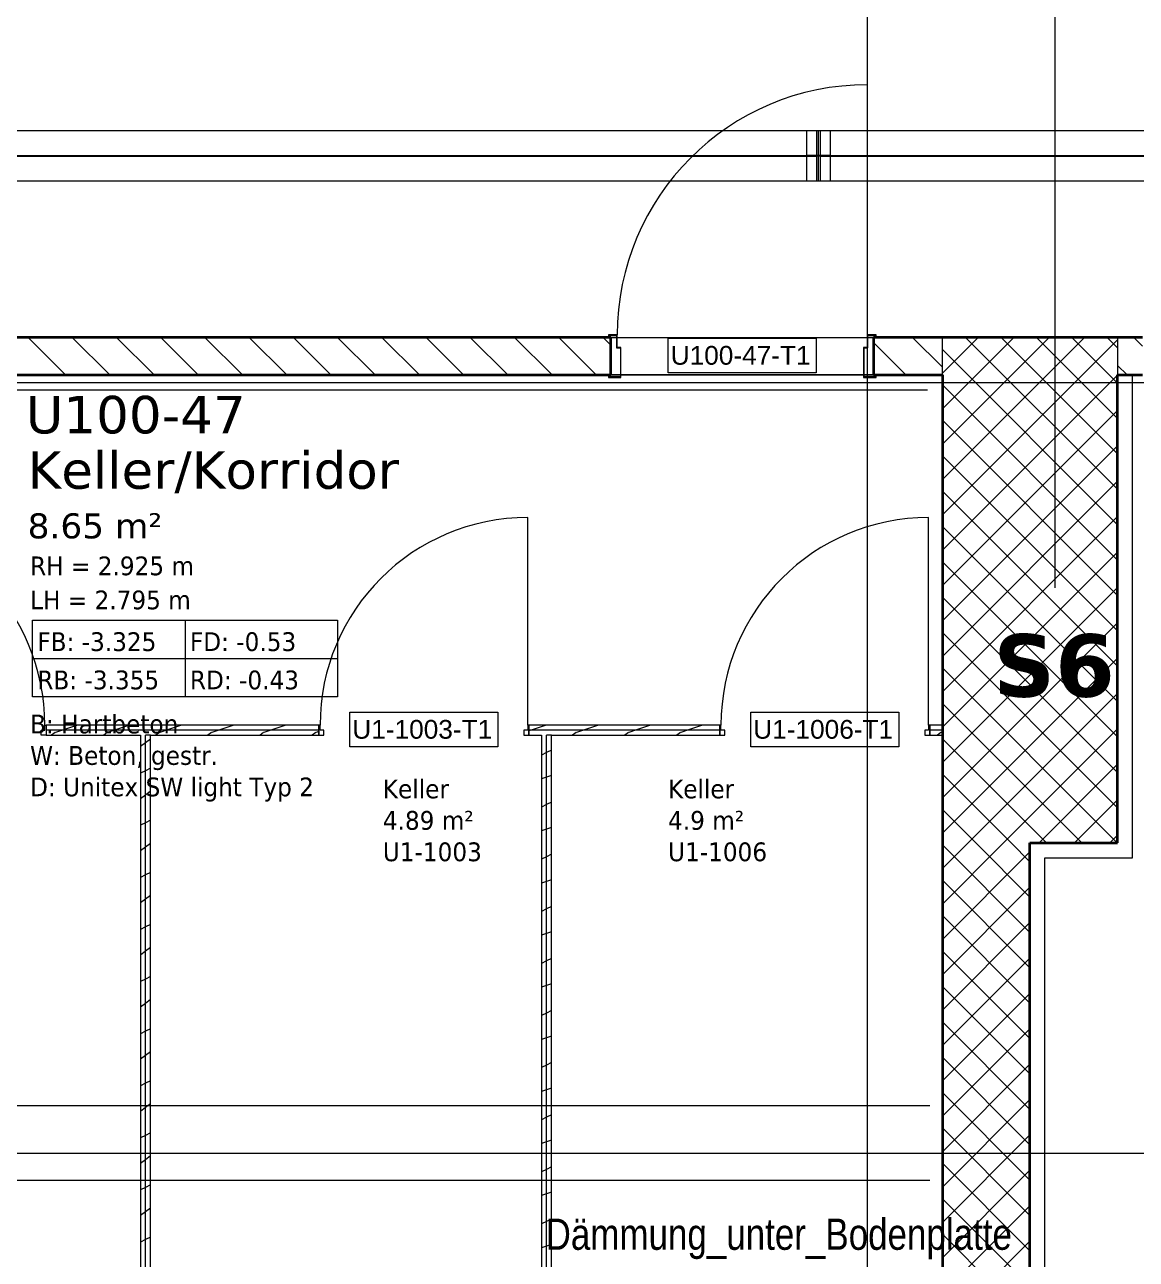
# Model space of a CAD drawing. Extents: x -982 to 937, y -179 to 616.
# Drawn here: x -423.6 to -334.8, y 152.3 to 251 of the extents above; entities that cross this region are included whole.
import ezdxf
from ezdxf.lldxf.tags import DXFTag

# ---------------------------------------------------------------- set-up
doc = ezdxf.new("R2010")
doc.units = 0
doc.layers.get('0').update_dxf_attribs({"lineweight": 13})
for name, color, linetype, lineweight in [('A-AREA-____-IDEN', 7, 'Continuous', 5), ('A-DETL-____-HDLN', 7, '_Verdeckte Linien_', 9), ('A-DETL-____-IDEN', 7, 'Continuous', 5), ('A-DOOR-____-IDEN', 7, 'Continuous', 5), ('A-DOOR-____-OTLN', 7, 'Continuous', 9), ('A-DOOR-FRAM-MCUT', 7, 'Continuous', 9), ('A-DOOR-OPNG-OTLN', 7, 'Continuous', 9), ('A-FLOR-____-OTLN', 7, 'Continuous', 9), ('A-FLOR-____-OVHD', 7, 'Strichpunkt - Fein', 9), ('A-WALL-____-MCUT', 7, 'Continuous', 35), ('A-WALL-____-PATT', 7, 'Continuous', 35), ('A-WALL-FNSH-MCUT', 7, 'Continuous', 35), ('S-GRID-____-OTLN', 7, 'Continuous', 5)]:
    doc.layers.add(name, color=color, linetype=linetype, lineweight=lineweight)
for name, color, linetype, lineweight, true_color in [('A-DETL-____-OTLN', 5, 'Continuous', 9, 0x0000ff), ('EL01_WAN_Röhre Boden', 7, 'Continuous', 13, 0xff6666), ('S-GRID-____-IDEN', 7, 'Continuous', 9, 0x5555aa)]:
    doc.layers.add(name, color=color, linetype=linetype, lineweight=lineweight, true_color=true_color)
doc.styles.get("Standard").update_dxf_attribs({"font": 'arial.ttf'})
tags = doc.linetypes.add('_Rasterlinie_', pattern=[0.375, 0.2, -0.05, 0.075, -0.05]).pattern_tags.tags
tags[10:11] = [DXFTag(74, 4), DXFTag(75, 0), DXFTag(340, '0'), DXFTag(46, 1.0), DXFTag(50, 0.0), DXFTag(44, 0.0), DXFTag(45, 0.0)]
tags[8:9] = [DXFTag(74, 4), DXFTag(75, 0), DXFTag(340, '0'), DXFTag(46, 1.0), DXFTag(50, 0.0), DXFTag(44, 0.0), DXFTag(45, 0.0)]
tags[6:7] = [DXFTag(74, 4), DXFTag(75, 0), DXFTag(340, '0'), DXFTag(46, 1.0), DXFTag(50, 0.0), DXFTag(44, 0.0), DXFTag(45, 0.0)]
tags[4:5] = [DXFTag(74, 4), DXFTag(75, 0), DXFTag(340, '0'), DXFTag(46, 1.0), DXFTag(50, 0.0), DXFTag(44, 0.0), DXFTag(45, 0.0)]
tags = doc.linetypes.add('_Strichliert - Fein_', pattern=[0.15, 0.1, -0.05]).pattern_tags.tags
tags[6:7] = [DXFTag(74, 4), DXFTag(75, 0), DXFTag(340, '0'), DXFTag(46, 1.0), DXFTag(50, 0.0), DXFTag(44, 0.0), DXFTag(45, 0.0)]
tags[4:5] = [DXFTag(74, 4), DXFTag(75, 0), DXFTag(340, '0'), DXFTag(46, 1.0), DXFTag(50, 0.0), DXFTag(44, 0.0), DXFTag(45, 0.0)]
tags = doc.linetypes.add('_Verdeckte Linien_', pattern=[0.15, 0.1, -0.05]).pattern_tags.tags
tags[6:7] = [DXFTag(74, 4), DXFTag(75, 0), DXFTag(340, '0'), DXFTag(46, 1.0), DXFTag(50, 0.0), DXFTag(44, 0.0), DXFTag(45, 0.0)]
tags[4:5] = [DXFTag(74, 4), DXFTag(75, 0), DXFTag(340, '0'), DXFTag(46, 1.0), DXFTag(50, 0.0), DXFTag(44, 0.0), DXFTag(45, 0.0)]
tags = doc.linetypes.add('ACAD_ISO03W100', pattern=[30, 12, -18]).pattern_tags.tags
tags[6:7] = [DXFTag(74, 4), DXFTag(75, 0), DXFTag(340, '0'), DXFTag(46, 0.0), DXFTag(50, 0.0), DXFTag(44, 0.0), DXFTag(45, 0.0)]
tags[4:5] = [DXFTag(74, 4), DXFTag(75, 0), DXFTag(340, '0'), DXFTag(46, 0.0), DXFTag(50, 0.0), DXFTag(44, 0.0), DXFTag(45, 0.0)]
tags = doc.linetypes.add('Grundrissdarstellung Sturz', pattern=[0.25, 0.15, -0.05, 0, -0.05]).pattern_tags.tags
tags[10:11] = [DXFTag(74, 4), DXFTag(75, 0), DXFTag(340, '0'), DXFTag(46, 1.0), DXFTag(50, 0.0), DXFTag(44, 0.0), DXFTag(45, 0.0)]
tags[8:9] = [DXFTag(74, 4), DXFTag(75, 0), DXFTag(340, '0'), DXFTag(46, 1.0), DXFTag(50, 0.0), DXFTag(44, 0.0), DXFTag(45, 0.0)]
tags[6:7] = [DXFTag(74, 4), DXFTag(75, 0), DXFTag(340, '0'), DXFTag(46, 1.0), DXFTag(50, 0.0), DXFTag(44, 0.0), DXFTag(45, 0.0)]
tags[4:5] = [DXFTag(74, 4), DXFTag(75, 0), DXFTag(340, '0'), DXFTag(46, 1.0), DXFTag(50, 0.0), DXFTag(44, 0.0), DXFTag(45, 0.0)]
tags = doc.linetypes.add('Strichpunkt - Fein', pattern=[0.2, 0.1, -0.05, 0, -0.05]).pattern_tags.tags
tags[10:11] = [DXFTag(74, 4), DXFTag(75, 0), DXFTag(340, '0'), DXFTag(46, 1.0), DXFTag(50, 0.0), DXFTag(44, 0.0), DXFTag(45, 0.0)]
tags[8:9] = [DXFTag(74, 4), DXFTag(75, 0), DXFTag(340, '0'), DXFTag(46, 1.0), DXFTag(50, 0.0), DXFTag(44, 0.0), DXFTag(45, 0.0)]
tags[6:7] = [DXFTag(74, 4), DXFTag(75, 0), DXFTag(340, '0'), DXFTag(46, 1.0), DXFTag(50, 0.0), DXFTag(44, 0.0), DXFTag(45, 0.0)]
tags[4:5] = [DXFTag(74, 4), DXFTag(75, 0), DXFTag(340, '0'), DXFTag(46, 1.0), DXFTag(50, 0.0), DXFTag(44, 0.0), DXFTag(45, 0.0)]
tags = doc.linetypes.add('STRICHPUNKT2', pattern=[12.7, 6.35, -3.175, 0, -3.175]).pattern_tags.tags
tags[10:11] = [DXFTag(74, 4), DXFTag(75, 0), DXFTag(340, '0'), DXFTag(46, 0.0), DXFTag(50, 0.0), DXFTag(44, 0.0), DXFTag(45, 0.0)]
tags[8:9] = [DXFTag(74, 4), DXFTag(75, 0), DXFTag(340, '0'), DXFTag(46, 0.0), DXFTag(50, 0.0), DXFTag(44, 0.0), DXFTag(45, 0.0)]
tags[6:7] = [DXFTag(74, 4), DXFTag(75, 0), DXFTag(340, '0'), DXFTag(46, 0.0), DXFTag(50, 0.0), DXFTag(44, 0.0), DXFTag(45, 0.0)]
tags[4:5] = [DXFTag(74, 4), DXFTag(75, 0), DXFTag(340, '0'), DXFTag(46, 0.0), DXFTag(50, 0.0), DXFTag(44, 0.0), DXFTag(45, 0.0)]

# ---------------------------------------------------------------- blocks, each defined once
blk = doc.blocks.new('Referenz-A0UJ2GQRXE', base_point=(-954.019, -167.52))
at = {"layer": 'A-AREA-____-IDEN', "color": 0, "linetype": 'Continuous', "ltscale": 0.13}
for p, q in [((-423.002, 203.382), (-398.602, 203.382)), ((-423.002, 197.259), (-423.002, 203.382)), ((-410.802, 203.382), (-410.802, 197.259)), ((-398.602, 203.382), (-398.602, 197.259)), ((-423.002, 200.321), (-398.602, 200.321)), ((-398.602, 197.259), (-423.002, 197.259))]:
    blk.add_line(p, q, dxfattribs=at)
at = {"layer": 'A-DETL-____-HDLN', "color": 0, "linetype": '_Verdeckte Linien_', "ltscale": 0.13}
for p, q in [((-547.559, 164.593), (-351.259, 164.593)), ((-351.259, 158.593), (-536.059, 158.593))]:
    blk.add_line(p, q, dxfattribs=at)
at = {"layer": 'A-DETL-____-OTLN', "color": 0, "linetype": '_Strichliert - Fein_', "ltscale": 0.13}
blk.add_line((-428.359, 221.793), (-351.459, 221.793), dxfattribs=at)
at = {"layer": 'A-DOOR-____-IDEN', "color": 0, "linetype": 'Continuous', "ltscale": 0.13}
for p, q in [((-372.18, 225.929), (-360.34, 225.929)), ((-372.18, 223.149), (-372.18, 225.929)), ((-360.34, 225.929), (-360.34, 223.149)), ((-360.34, 223.149), (-372.18, 223.149)), ((-397.63, 196.031), (-385.79, 196.031)), ((-397.63, 193.251), (-397.63, 196.031)), ((-385.79, 196.031), (-385.79, 193.251)), ((-365.58, 196.031), (-353.74, 196.031)), ((-365.58, 193.251), (-365.58, 196.031)), ((-353.74, 196.031), (-353.74, 193.251)), ((-385.79, 193.251), (-397.63, 193.251)), ((-353.74, 193.251), (-365.58, 193.251))]:
    blk.add_line(p, q, dxfattribs=at)
at = {"layer": 'A-DOOR-____-OTLN', "color": 0, "linetype": 'Grundrissdarstellung Sturz', "ltscale": 0.13}
for p, q in [((-376.759, 225.993), (-355.759, 225.993)), ((-376.759, 222.993), (-355.759, 222.993))]:
    blk.add_line(p, q, dxfattribs=at)
at = {"layer": 'A-DOOR-FRAM-MCUT', "color": 0, "linetype": 'Continuous', "ltscale": 0.13}
for p, q in [((-376.259, 226.193), (-376.959, 226.193)), ((-376.959, 226.193), (-376.959, 225.993)), ((-376.919, 225.993), (-376.919, 226.153)), ((-376.919, 226.153), (-376.299, 226.153)), ((-376.299, 226.153), (-376.299, 225.153)), ((-376.259, 225.193), (-376.259, 226.193)), ((-355.559, 226.193), (-356.259, 226.193)), ((-356.259, 226.193), (-356.259, 225.193)), ((-356.219, 225.153), (-356.219, 226.153)), ((-356.219, 226.153), (-355.599, 226.153)), ((-355.599, 226.153), (-355.599, 225.993)), ((-355.559, 225.993), (-355.559, 226.193)), ((-376.959, 225.993), (-376.919, 225.993)), ((-376.299, 225.153), (-375.999, 225.153)), ((-375.959, 225.193), (-376.259, 225.193)), ((-375.999, 225.153), (-375.999, 222.833)), ((-375.959, 222.793), (-375.959, 225.193)), ((-356.259, 225.193), (-356.559, 225.193)), ((-356.559, 225.193), (-356.559, 222.793)), ((-356.519, 222.833), (-356.519, 225.153)), ((-356.519, 225.153), (-356.219, 225.153)), ((-355.599, 225.993), (-355.559, 225.993)), ((-376.919, 222.993), (-376.959, 222.993)), ((-376.959, 222.993), (-376.959, 222.793)), ((-376.959, 222.793), (-375.959, 222.793)), ((-376.919, 222.833), (-376.919, 222.993)), ((-375.999, 222.833), (-376.919, 222.833)), ((-356.559, 222.793), (-355.559, 222.793)), ((-355.599, 222.833), (-356.519, 222.833)), ((-355.559, 222.993), (-355.599, 222.993)), ((-355.599, 222.993), (-355.599, 222.833)), ((-355.559, 222.793), (-355.559, 222.993)), ((-422.309, 194.595), (-422.009, 194.595)), ((-422.309, 194.195), (-422.309, 194.595)), ((-422.009, 194.595), (-422.009, 194.995)), ((-422.009, 194.995), (-421.909, 194.995)), ((-421.909, 194.995), (-421.909, 194.195)), ((-400.009, 194.995), (-400.109, 194.995)), ((-400.109, 194.995), (-400.109, 194.195)), ((-400.009, 194.595), (-400.009, 194.995)), ((-399.709, 194.595), (-400.009, 194.595)), ((-399.709, 194.195), (-399.709, 194.595)), ((-383.409, 194.595), (-383.709, 194.595)), ((-383.709, 194.595), (-383.709, 194.195)), ((-383.309, 194.995), (-383.409, 194.995)), ((-383.409, 194.995), (-383.409, 194.595)), ((-383.309, 194.195), (-383.309, 194.995)), ((-367.959, 194.995), (-368.059, 194.995)), ((-368.059, 194.995), (-368.059, 194.195)), ((-367.959, 194.595), (-367.959, 194.995)), ((-367.659, 194.595), (-367.959, 194.595)), ((-367.659, 194.195), (-367.659, 194.595)), ((-351.359, 194.595), (-351.659, 194.595)), ((-351.659, 194.595), (-351.659, 194.195)), ((-351.259, 194.995), (-351.359, 194.995)), ((-351.359, 194.995), (-351.359, 194.595)), ((-351.259, 194.195), (-351.259, 194.995)), ((-421.909, 194.195), (-422.309, 194.195)), ((-400.109, 194.195), (-399.709, 194.195)), ((-383.709, 194.195), (-383.309, 194.195)), ((-368.059, 194.195), (-367.659, 194.195)), ((-351.659, 194.195), (-351.259, 194.195))]:
    blk.add_line(p, q, dxfattribs=at)
at = {"layer": 'A-DOOR-OPNG-OTLN', "color": 0, "linetype": 'Continuous', "ltscale": 0.13}
for p, q in [((-356.259, 226.193), (-356.259, 246.193)), ((-383.409, 194.995), (-383.409, 211.595)), ((-351.359, 194.995), (-351.359, 211.595))]:
    blk.add_line(p, q, dxfattribs=at)
for centre, major_axis in [((-356.259, 226.193), (0, 20)), ((-438.609, 194.995), (16.6, 0)), ((-383.409, 194.995), (0, 16.6)), ((-351.359, 194.995), (0, 16.6))]:
    blk.add_ellipse(centre, major_axis=major_axis, ratio=1, start_param=0, end_param=1.570796, dxfattribs=at)
at = {"layer": 'A-FLOR-____-OTLN', "color": 0, "linetype": 'Continuous', "ltscale": 0.13}
for p, q in [((-376.759, 225.993), (-376.299, 225.993)), ((-376.259, 225.993), (-356.259, 225.993)), ((-356.219, 225.993), (-355.759, 225.993)), ((-375.999, 222.993), (-376.759, 222.993)), ((-356.559, 222.993), (-375.959, 222.993)), ((-355.759, 222.993), (-356.519, 222.993))]:
    blk.add_line(p, q, dxfattribs=at)
at = {"layer": 'A-FLOR-____-OVHD', "color": 0, "linetype": 'Strichpunkt - Fein', "ltscale": 0.13}
for p, q in [((-335.059, 184.393), (-335.059, 222.993)), ((-342.059, -146.507), (-342.059, 184.393)), ((-342.059, 184.393), (-335.059, 184.393))]:
    blk.add_line(p, q, dxfattribs=at)
at = {"layer": 'A-WALL-____-MCUT', "color": 0, "linetype": 'Continuous', "ltscale": 0.35}
for p, q in [((-376.759, 225.993), (-429.559, 225.993)), ((-376.759, 222.993), (-376.759, 225.993)), ((-355.759, 225.993), (-355.759, 222.993)), ((-334.259, 225.993), (-355.759, 225.993)), ((-429.559, 222.993), (-376.759, 222.993)), ((-355.759, 222.993), (-350.259, 222.993)), ((-350.259, 222.993), (-350.259, 127.593)), ((-336.259, 222.993), (-334.259, 222.993)), ((-336.259, 185.593), (-336.259, 222.993)), ((-343.259, 57.593), (-343.259, 185.593)), ((-343.259, 185.593), (-336.259, 185.593))]:
    blk.add_line(p, q, dxfattribs=at)
at = {"layer": 'A-WALL-____-MCUT', "color": 0, "linetype": 'Continuous', "lineweight": 9, "ltscale": 0.13}
for p, q in [((-350.259, 222.993), (-350.259, 225.993)), ((-336.259, 225.993), (-336.259, 222.993)), ((-400.109, 194.595), (-421.909, 194.595)), ((-368.059, 194.595), (-383.309, 194.595)), ((-350.259, 194.595), (-351.259, 194.595)), ((-413.959, 131.593), (-413.959, 194.195)), ((-413.559, 194.195), (-413.959, 194.195)), ((-381.909, 131.593), (-381.909, 194.195)), ((-381.509, 194.195), (-381.909, 194.195))]:
    blk.add_line(p, q, dxfattribs=at)
at = {"layer": 'A-WALL-____-PATT', "color": 0, "linetype": 'Continuous', "lineweight": 9, "ltscale": 0.13}
for p, q in [((-423.353, 225.993), (-420.353, 222.993)), ((-419.818, 225.993), (-416.818, 222.993)), ((-416.282, 225.993), (-413.282, 222.993)), ((-412.747, 225.993), (-409.747, 222.993)), ((-409.211, 225.993), (-406.211, 222.993)), ((-405.676, 225.993), (-402.676, 222.993)), ((-402.14, 225.993), (-399.14, 222.993)), ((-398.604, 225.993), (-395.604, 222.993)), ((-395.069, 225.993), (-392.069, 222.993)), ((-391.533, 225.993), (-388.533, 222.993)), ((-387.998, 225.993), (-384.998, 222.993)), ((-384.462, 225.993), (-381.462, 222.993)), ((-380.927, 225.993), (-377.927, 222.993)), ((-377.391, 225.993), (-376.759, 225.361)), ((-355.759, 225.574), (-353.178, 222.993)), ((-352.643, 225.993), (-350.259, 223.609)), ((-350.259, 225.952), (-350.218, 225.993)), ((-350.259, 223.123), (-347.389, 225.993)), ((-350.259, 220.295), (-344.561, 225.993)), ((-350.259, 217.466), (-341.732, 225.993)), ((-350.259, 214.638), (-338.904, 225.993)), ((-350.259, 211.81), (-336.259, 225.81)), ((-336.259, 213.852), (-348.4, 225.993)), ((-336.259, 216.68), (-345.571, 225.993)), ((-336.259, 219.509), (-342.743, 225.993)), ((-336.259, 222.337), (-339.915, 225.993)), ((-336.259, 225.166), (-337.086, 225.993)), ((-334.965, 225.993), (-334.259, 225.287)), ((-336.259, 211.024), (-350.259, 225.024)), ((-336.259, 223.751), (-335.5, 222.993)), ((-350.259, 208.981), (-336.259, 222.981)), ((-336.259, 208.195), (-350.259, 222.195)), ((-350.259, 206.153), (-336.259, 220.153)), ((-336.259, 205.367), (-350.259, 219.367)), ((-350.259, 203.324), (-336.259, 217.324)), ((-336.259, 202.538), (-350.259, 216.538)), ((-350.259, 200.496), (-336.259, 214.496)), ((-336.259, 199.71), (-350.259, 213.71)), ((-350.259, 197.667), (-336.259, 211.667)), ((-336.259, 196.881), (-350.259, 210.881)), ((-350.259, 194.839), (-336.259, 208.839)), ((-336.259, 194.053), (-350.259, 208.053)), ((-350.259, 192.011), (-336.259, 206.011)), ((-336.259, 191.225), (-350.259, 205.225)), ((-350.259, 189.182), (-336.259, 203.182)), ((-336.259, 188.396), (-350.259, 202.396)), ((-350.259, 186.354), (-336.259, 200.354)), ((-336.284, 185.593), (-350.259, 199.568)), ((-348.191, 185.593), (-336.259, 197.525)), ((-339.112, 185.593), (-350.259, 196.739)), ((-420.607, 194.595), (-421.155, 194.412)), ((-419.407, 194.995), (-420.607, 194.595)), ((-416.443, 194.595), (-416.99, 194.412)), ((-415.243, 194.995), (-416.443, 194.595)), ((-412.278, 194.595), (-412.825, 194.412)), ((-411.078, 194.995), (-412.278, 194.595)), ((-408.113, 194.595), (-408.66, 194.412)), ((-406.913, 194.995), (-408.113, 194.595)), ((-403.949, 194.595), (-404.495, 194.413)), ((-402.749, 194.995), (-403.949, 194.595)), ((-400.109, 194.486), (-400.33, 194.413)), ((-383.125, 194.595), (-383.309, 194.533)), ((-381.925, 194.995), (-383.125, 194.595)), ((-378.96, 194.595), (-379.504, 194.413)), ((-377.76, 194.995), (-378.96, 194.595)), ((-374.796, 194.595), (-375.339, 194.414)), ((-373.596, 194.995), (-374.796, 194.595)), ((-370.631, 194.595), (-371.174, 194.414)), ((-369.431, 194.995), (-370.631, 194.595)), ((-350.259, 194.444), (-350.349, 194.414)), ((-345.363, 185.593), (-336.259, 194.697)), ((-421.184, 194.407), (-421.467, 194.195)), ((-417.019, 194.407), (-417.302, 194.195)), ((-413.959, 193.578), (-414.359, 193.278)), ((-413.559, 193.878), (-413.959, 193.578)), ((-412.853, 194.407), (-413.137, 194.195)), ((-408.688, 194.408), (-408.972, 194.195)), ((-404.523, 194.408), (-404.807, 194.195)), ((-400.358, 194.408), (-400.642, 194.195)), ((-379.531, 194.409), (-379.817, 194.195)), ((-375.366, 194.41), (-375.652, 194.195)), ((-371.2, 194.41), (-371.487, 194.195)), ((-350.374, 194.411), (-350.662, 194.195)), ((-341.941, 185.593), (-350.259, 193.911)), ((-381.909, 192.806), (-382.309, 192.606)), ((-381.509, 193.006), (-381.909, 192.806)), ((-413.559, 191.558), (-413.959, 191.358)), ((-342.535, 185.593), (-336.259, 191.868)), ((-413.959, 191.358), (-414.359, 191.158)), ((-381.909, 190.835), (-382.309, 190.702)), ((-381.509, 190.969), (-381.909, 190.835)), ((-344.769, 185.593), (-350.259, 191.082)), ((-413.559, 189.713), (-413.959, 189.413)), ((-413.959, 189.413), (-414.359, 189.113)), ((-381.909, 188.641), (-382.309, 188.441)), ((-381.509, 188.841), (-381.909, 188.641)), ((-339.706, 185.593), (-336.259, 189.04)), ((-347.598, 185.593), (-350.259, 188.254)), ((-413.959, 187.193), (-414.359, 186.993)), ((-413.559, 187.393), (-413.959, 187.193)), ((-381.909, 186.671), (-382.309, 186.537)), ((-381.509, 186.804), (-381.909, 186.671)), ((-350.259, 183.525), (-348.191, 185.593)), ((-350.259, 180.697), (-345.363, 185.593)), ((-343.259, 181.254), (-347.598, 185.593)), ((-343.259, 184.082), (-344.769, 185.593)), ((-336.878, 185.593), (-336.259, 186.212)), ((-413.959, 185.248), (-414.359, 184.948)), ((-413.559, 185.548), (-413.959, 185.248)), ((-381.509, 184.676), (-381.909, 184.476)), ((-343.259, 178.426), (-350.259, 185.426)), ((-350.259, 177.868), (-343.259, 184.868)), ((-381.909, 184.476), (-382.309, 184.276)), ((-413.959, 183.028), (-414.359, 182.828)), ((-413.559, 183.228), (-413.959, 183.028)), ((-381.509, 182.639), (-381.909, 182.506)), ((-343.259, 175.597), (-350.259, 182.597)), ((-381.909, 182.506), (-382.309, 182.373)), ((-350.259, 175.04), (-343.259, 182.04)), ((-413.959, 181.083), (-414.359, 180.783)), ((-413.559, 181.383), (-413.959, 181.083)), ((-381.909, 180.311), (-382.309, 180.111)), ((-381.509, 180.511), (-381.909, 180.311)), ((-343.259, 172.769), (-350.259, 179.769)), ((-413.959, 178.864), (-414.359, 178.664)), ((-413.559, 179.064), (-413.959, 178.864)), ((-350.259, 172.212), (-343.259, 179.212)), ((-381.909, 178.341), (-382.309, 178.208)), ((-381.509, 178.475), (-381.909, 178.341)), ((-413.959, 176.918), (-414.359, 176.618)), ((-413.559, 177.218), (-413.959, 176.918)), ((-343.259, 169.94), (-350.259, 176.94)), ((-381.909, 176.146), (-382.309, 175.946)), ((-381.509, 176.346), (-381.909, 176.146)), ((-350.259, 169.383), (-343.259, 176.383)), ((-413.959, 174.699), (-414.359, 174.499)), ((-413.559, 174.899), (-413.959, 174.699)), ((-381.909, 174.176), (-382.309, 174.043)), ((-381.509, 174.31), (-381.909, 174.176)), ((-343.259, 167.112), (-350.259, 174.112)), ((-413.959, 172.753), (-414.359, 172.453)), ((-413.559, 173.053), (-413.959, 172.753)), ((-350.259, 166.555), (-343.259, 173.555)), ((-381.909, 171.982), (-382.309, 171.782)), ((-381.509, 172.182), (-381.909, 171.982)), ((-343.259, 164.283), (-350.259, 171.283)), ((-413.959, 170.534), (-414.359, 170.334)), ((-413.559, 170.734), (-413.959, 170.534)), ((-381.909, 170.012), (-382.309, 169.878)), ((-381.509, 170.145), (-381.909, 170.012)), ((-350.259, 163.726), (-343.259, 170.726)), ((-413.559, 168.888), (-413.959, 168.588)), ((-413.959, 168.588), (-414.359, 168.288)), ((-381.909, 167.817), (-382.309, 167.617)), ((-381.509, 168.017), (-381.909, 167.817)), ((-343.259, 161.455), (-350.259, 168.455)), ((-350.259, 160.898), (-343.259, 167.898)), ((-413.959, 166.369), (-414.359, 166.169)), ((-413.559, 166.569), (-413.959, 166.369)), ((-381.909, 165.847), (-382.309, 165.714)), ((-381.509, 165.98), (-381.909, 165.847)), ((-343.259, 158.627), (-350.259, 165.627)), ((-350.259, 158.069), (-343.259, 165.069)), ((-413.959, 164.423), (-414.359, 164.123)), ((-413.559, 164.723), (-413.959, 164.423)), ((-381.509, 163.852), (-381.909, 163.652)), ((-381.909, 163.652), (-382.309, 163.452)), ((-413.959, 162.204), (-414.359, 162.004)), ((-413.559, 162.404), (-413.959, 162.204)), ((-343.259, 155.798), (-350.259, 162.798)), ((-350.259, 155.241), (-343.259, 162.241)), ((-381.909, 161.682), (-382.309, 161.549)), ((-381.509, 161.816), (-381.909, 161.682)), ((-413.959, 160.258), (-414.359, 159.958)), ((-413.559, 160.558), (-413.959, 160.258)), ((-343.259, 152.97), (-350.259, 159.97)), ((-381.909, 159.487), (-382.309, 159.287)), ((-381.509, 159.687), (-381.909, 159.487)), ((-350.259, 152.413), (-343.259, 159.413)), ((-413.959, 158.039), (-414.359, 157.839)), ((-413.559, 158.239), (-413.959, 158.039)), ((-381.909, 157.518), (-382.309, 157.384)), ((-381.509, 157.651), (-381.909, 157.518)), ((-343.259, 150.141), (-350.259, 157.141)), ((-413.959, 156.093), (-414.359, 155.793)), ((-413.559, 156.393), (-413.959, 156.093)), ((-350.259, 149.584), (-343.259, 156.584)), ((-381.909, 155.322), (-382.309, 155.122)), ((-381.509, 155.522), (-381.909, 155.322)), ((-413.559, 154.074), (-413.959, 153.874)), ((-343.259, 147.313), (-350.259, 154.313)), ((-413.959, 153.874), (-414.359, 153.674)), ((-381.909, 153.353), (-382.309, 153.22)), ((-381.509, 153.486), (-381.909, 153.353)), ((-350.259, 146.756), (-343.259, 153.756))]:
    blk.add_line(p, q, dxfattribs=at)
at = {"layer": 'A-WALL-FNSH-MCUT', "color": 0, "linetype": 'Continuous', "lineweight": 9, "ltscale": 0.13}
for p, q in [((-400.109, 194.995), (-421.909, 194.995)), ((-421.909, 194.995), (-421.909, 194.195)), ((-400.109, 194.195), (-400.109, 194.995)), ((-368.059, 194.995), (-383.309, 194.995)), ((-383.309, 194.995), (-383.309, 194.195)), ((-368.059, 194.195), (-368.059, 194.995)), ((-350.259, 194.995), (-351.259, 194.995)), ((-351.259, 194.995), (-351.259, 194.195)), ((-421.909, 194.195), (-414.359, 194.195)), ((-414.359, 194.195), (-414.359, 131.593)), ((-413.559, 194.195), (-400.109, 194.195)), ((-413.559, 131.593), (-413.559, 194.195)), ((-383.309, 194.195), (-382.309, 194.195)), ((-382.309, 194.195), (-382.309, 131.593)), ((-381.509, 194.195), (-368.059, 194.195)), ((-381.509, 131.593), (-381.509, 194.195)), ((-351.259, 194.195), (-350.259, 194.195))]:
    blk.add_line(p, q, dxfattribs=at)
at = {"layer": 'S-GRID-____-OTLN', "color": 0, "linetype": '_Rasterlinie_', "ltscale": 0.13}
for p, q in [((-341.259, 606.163), (-341.259, 205.985)), ((-356.259, -167.52), (-356.259, 592.593)), ((-938.859, 222.393), (306.332, 222.393)), ((-948.537, 160.793), (290.332, 160.793))]:
    blk.add_line(p, q, dxfattribs=at)
at = {"layer": 'A-AREA-____-IDEN', "color": 0, "linetype": 'Continuous', "ltscale": 0.13, "attachment_point": 1}
for s, insert, char_height in [('{\\fVerdana;U100-47}', (-423.539, 221.323), 3), ('{\\fVerdana;Keller/Korridor}', (-423.396, 216.899), 3), ('{\\fVerdana;8.65 m²}', (-423.386, 211.93), 2), ('{\\W0.9;\\fVerdana;RH = 2.925 m}', (-423.188, 208.48), 1.5), ('{\\W0.9;\\fVerdana;LH = 2.795 m}', (-423.188, 205.759), 1.5), ('{\\W0.9;\\fVerdana;FB: -3.325}', (-422.612, 202.423), 1.5), ('{\\W0.9;\\fVerdana;FD: -0.53}', (-410.412, 202.423), 1.5), ('{\\W0.9;\\fVerdana;RB: -3.355}', (-422.612, 199.362), 1.5), ('{\\W0.9;\\fVerdana;RD: -0.43}', (-410.412, 199.362), 1.5), ('{\\W0.9;\\fVerdana;B: Hartbeton}', (-423.188, 195.837), 1.5), ('{\\W0.9;\\fVerdana;W: Beton, gestr.}', (-423.188, 193.324), 1.5), ('{\\W0.9;\\fVerdana;D: Unitex SW light Typ 2}', (-423.188, 190.81), 1.5), ('{\\W0.9;\\fVerdana;Keller}', (-394.991, 190.649), 1.5), ('{\\W0.9;\\fVerdana;Keller}', (-372.191, 190.649), 1.5), ('{\\W0.9;\\fVerdana;4.89 m²}', (-394.991, 188.135), 1.5), ('{\\W0.9;\\fVerdana;4.9 m²}', (-372.191, 188.135), 1.5), ('{\\W0.9;\\fVerdana;U1-1003}', (-394.991, 185.622), 1.5), ('{\\W0.9;\\fVerdana;U1-1006}', (-372.191, 185.622), 1.5)]:
    blk.add_mtext(s, dxfattribs=dict(at, insert=insert, char_height=char_height))
at = {"layer": 'A-DETL-____-IDEN', "color": 0, "linetype": 'Continuous', "ltscale": 0.13, "insert": (-381.977, 155.555), "char_height": 2.5, "attachment_point": 1}
blk.add_mtext('{\\W0.8;\\fArial;Dämmung_unter_Bodenplatte}', dxfattribs=at)
at = {"layer": 'A-DOOR-____-IDEN', "color": 0, "linetype": 'Continuous', "ltscale": 0.13, "char_height": 1.5, "attachment_point": 1}
for s, insert in [('{\\fArial;U100-47-T1}', (-371.98, 225.311)), ('{\\fArial;U1-1003-T1}', (-397.43, 195.413)), ('{\\fArial;U1-1006-T1}', (-365.38, 195.413))]:
    blk.add_mtext(s, dxfattribs=dict(at, insert=insert))
at = {"layer": 'S-GRID-____-IDEN', "color": 0, "linetype": 'Continuous', "lineweight": 5, "ltscale": 0.13, "insert": (-346.189, 202.275), "char_height": 5, "attachment_point": 1}
blk.add_mtext('{\\fVerdana|b1|i0;S6}', dxfattribs=at)
blk = doc.blocks.new('Wickelfalzrohr-A0UJ2GSLXE', base_point=(-360.007, 238.505))
at = {"color": 0, "linetype": 'ByBlock', "lineweight": -2, "ltscale": 0.13}
for p, q in [((-240.007, 242.505), (-360.007, 242.505)), ((-360.007, 241.333), (-360.007, 242.505)), ((-240.007, 241.333), (-240.007, 242.505)), ((-360.007, 239.676), (-360.007, 241.333)), ((-240.007, 239.676), (-240.007, 241.333)), ((-360.007, 238.505), (-360.007, 239.676)), ((-240.007, 238.505), (-240.007, 239.676)), ((-360.007, 238.505), (-240.007, 238.505))]:
    blk.add_line(p, q, dxfattribs=at)
at = {"color": 0, "linetype": 'STRICHPUNKT2', "lineweight": 25, "ltscale": 0.25}
blk.add_line((-360.007, 240.505), (-240.007, 240.505), dxfattribs=at)
blk = doc.blocks.new('Wickelfalzrohr-A0UJ2GT5XE', base_point=(-480.307, 238.505))
at = {"color": 0, "linetype": 'ByBlock', "lineweight": -2, "ltscale": 0.13}
for p, q in [((-360.307, 242.505), (-480.307, 242.505)), ((-480.307, 241.333), (-480.307, 242.505)), ((-360.307, 241.333), (-360.307, 242.505)), ((-480.307, 239.676), (-480.307, 241.333)), ((-360.307, 239.676), (-360.307, 241.333)), ((-480.307, 238.505), (-480.307, 239.676)), ((-360.307, 238.505), (-360.307, 239.676)), ((-480.307, 238.505), (-360.307, 238.505))]:
    blk.add_line(p, q, dxfattribs=at)
at = {"color": 0, "linetype": 'STRICHPUNKT2', "lineweight": 25, "ltscale": 0.25}
blk.add_line((-480.307, 240.505), (-360.307, 240.505), dxfattribs=at)
blk = doc.blocks.new('Steckverbinder-A0UJ2H2JXE', base_point=(-361.107, 238.505))
at = {"color": 0, "linetype": 'ByBlock', "lineweight": -2, "ltscale": 0.13}
for p, q in [((-359.207, 242.495), (-361.107, 242.495)), ((-361.107, 241.329), (-361.107, 242.495)), ((-360.157, 238.505), (-360.157, 242.505)), ((-359.207, 241.329), (-359.207, 242.495)), ((-361.107, 239.68), (-361.107, 241.329)), ((-359.207, 239.68), (-359.207, 241.329)), ((-361.107, 238.515), (-361.107, 239.68)), ((-359.207, 238.515), (-359.207, 239.68)), ((-361.107, 238.515), (-359.207, 238.515))]:
    blk.add_line(p, q, dxfattribs=at)
at = {"color": 0, "linetype": 'STRICHPUNKT2', "lineweight": 25, "ltscale": 0.25}
blk.add_line((-359.207, 240.505), (-361.107, 240.505), dxfattribs=at)

msp = doc.modelspace()

# ---------------------------------------------------------------- block references
at = {"color": 9, "lineweight": 25, "ltscale": 0.25, "true_color": 0xc0c0c0}
msp.add_blockref('Referenz-A0UJ2GQRXE', (-954.019, -167.52), dxfattribs=at)
at = {"layer": 'EL01_WAN_Röhre Boden', "color": 6, "linetype": 'ACAD_ISO03W100', "ltscale": 0.13, "true_color": 0xff00ff}
for name, p in [('Wickelfalzrohr-A0UJ2GT5XE', (-480.307, 238.505)), ('Steckverbinder-A0UJ2H2JXE', (-361.107, 238.505)), ('Wickelfalzrohr-A0UJ2GSLXE', (-360.007, 238.505))]:
    msp.add_blockref(name, p, dxfattribs=at)

doc.saveas('drawing.dxf')
